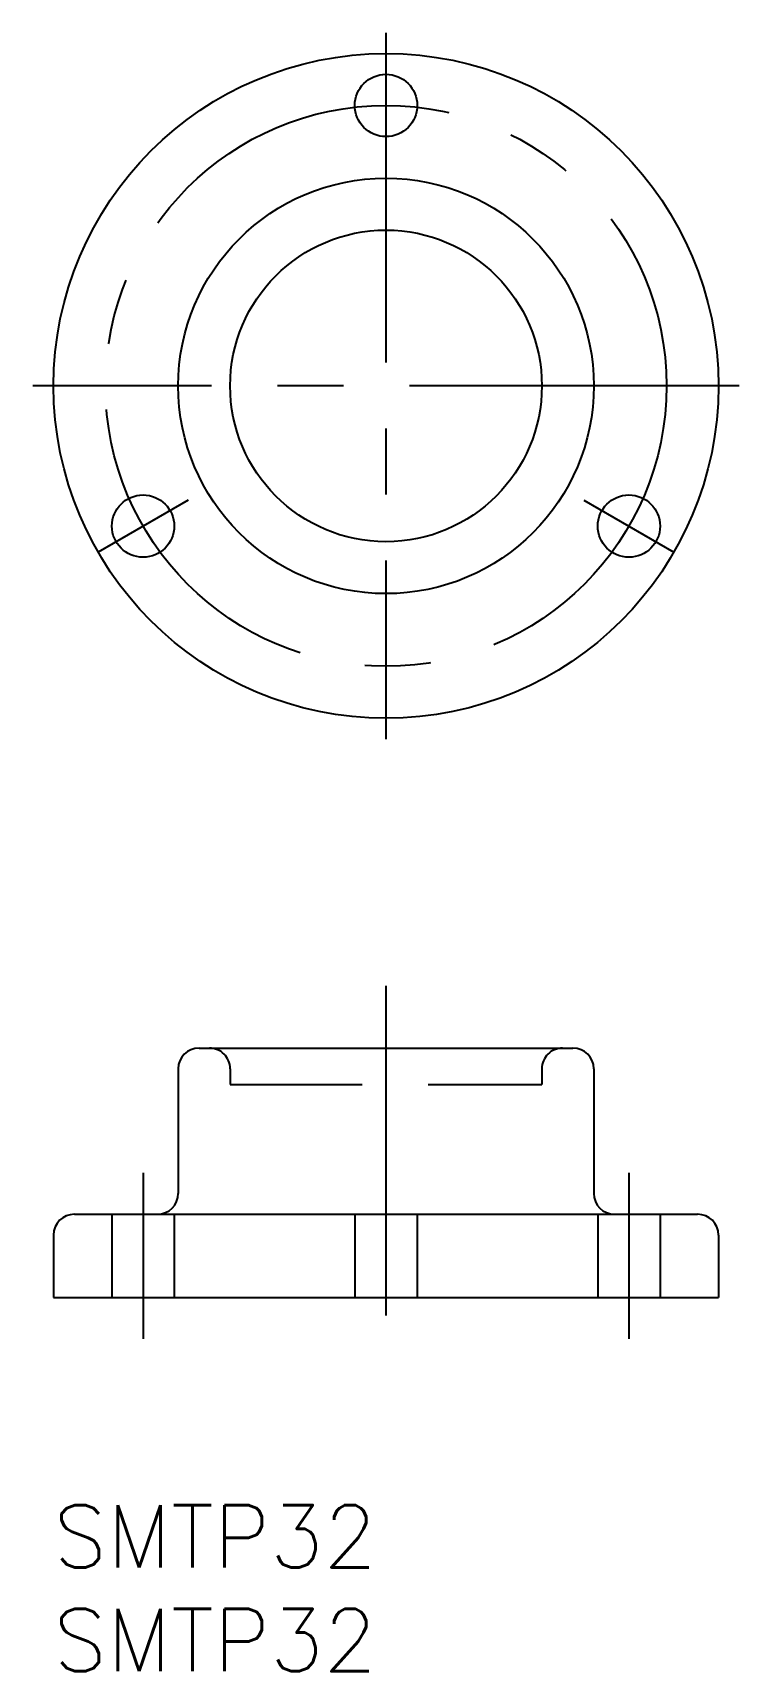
# Model space of a CAD drawing. Extents: x -1 to 33, y -8 to 70.9.
import ezdxf

# ---------------------------------------------------------------- set-up
doc = ezdxf.new("R2010")
doc.units = 0
doc.header["$LTSCALE"] = 0.5
doc.linetypes.add('CENTER', pattern=[50.8, 31.75, -6.35, 6.35, -6.35])
doc.linetypes.add('DASHED', pattern=[19.05, 12.7, -6.35])
for name, color, linetype in [('MSM_CENTER', 1, 'CENTER'), ('MSM_CONTINUOUS', 7, 'CONTINUOUS'), ('MSM_DASHED', 4, 'DASHED'), ('MSM_PART_NUMBER', 7, 'CONTINUOUS')]:
    doc.layers.add(name, color=color, linetype=linetype)
doc.styles.get("Standard").update_dxf_attribs({"font": 'txt.shx', "height": 3, "bigfont": 'bigfont.shx'})

msp = doc.modelspace()

# ---------------------------------------------------------------- linework, layer by layer
at = {"layer": 'MSM_CENTER'}
for p, q in [((16, 70.878), (16, 36.878)), ((33, 53.878), (-1, 53.878)), ((6.474, 48.378), (2.144, 45.878)), ((25.526, 48.378), (29.856, 45.878)), ((16, 25), (16, 7)), ((4.309, 16), (4.309, 8)), ((27.691, 16), (27.691, 8))]:
    msp.add_line(p, q, dxfattribs=at)
msp.add_circle((16, 53.878), 13.5, dxfattribs=at)
at = {"layer": 'MSM_CONTINUOUS'}
for p, q in [((7, 22), (7.5, 22)), ((7.5, 22), (24.5, 22)), ((24.5, 22), (25, 22)), ((6, 21), (6, 15)), ((26, 21), (26, 15)), ((1, 14), (31, 14)), ((0, 13), (0, 10)), ((32, 13), (32, 10)), ((0, 10), (32, 10))]:
    msp.add_line(p, q, dxfattribs=at)
for centre, radius in [((16, 53.878), 16), ((16, 67.378), 1.5), ((16, 53.878), 10), ((16, 53.878), 7.5), ((4.309, 47.128), 1.5), ((27.691, 47.128), 1.5)]:
    msp.add_circle(centre, radius, dxfattribs=at)
for centre, start, end in [((7, 21), 90, 180), ((25, 21), 0, 90), ((5, 15), 270, 0), ((27, 15), 180, 270), ((1, 13), 90, 180), ((31, 13), 0, 90)]:
    msp.add_arc(centre, 1, start, end, dxfattribs=at)
at = {"layer": 'MSM_DASHED'}
for p, q in [((8.5, 21), (8.5, 20.25)), ((23.5, 21), (23.5, 20.25)), ((8.5, 20.25), (23.5, 20.25)), ((2.809, 14), (2.809, 10)), ((5.809, 14), (5.809, 10)), ((14.5, 14), (14.5, 10)), ((17.5, 14), (17.5, 10)), ((26.191, 14), (26.191, 10)), ((29.191, 14), (29.191, 10))]:
    msp.add_line(p, q, dxfattribs=at)
for centre, start, end in [((7.5, 21), 0, 90), ((24.5, 21), 90, 180)]:
    msp.add_arc(centre, 1, start, end, dxfattribs=at)

# ---------------------------------------------------------------- texts
at = {"layer": 'MSM_PART_NUMBER'}
for p in [(0, -3), (0, -8)]:
    msp.add_text('SMTP32', height=3, dxfattribs=at).set_placement(p)

doc.saveas('drawing.dxf')
